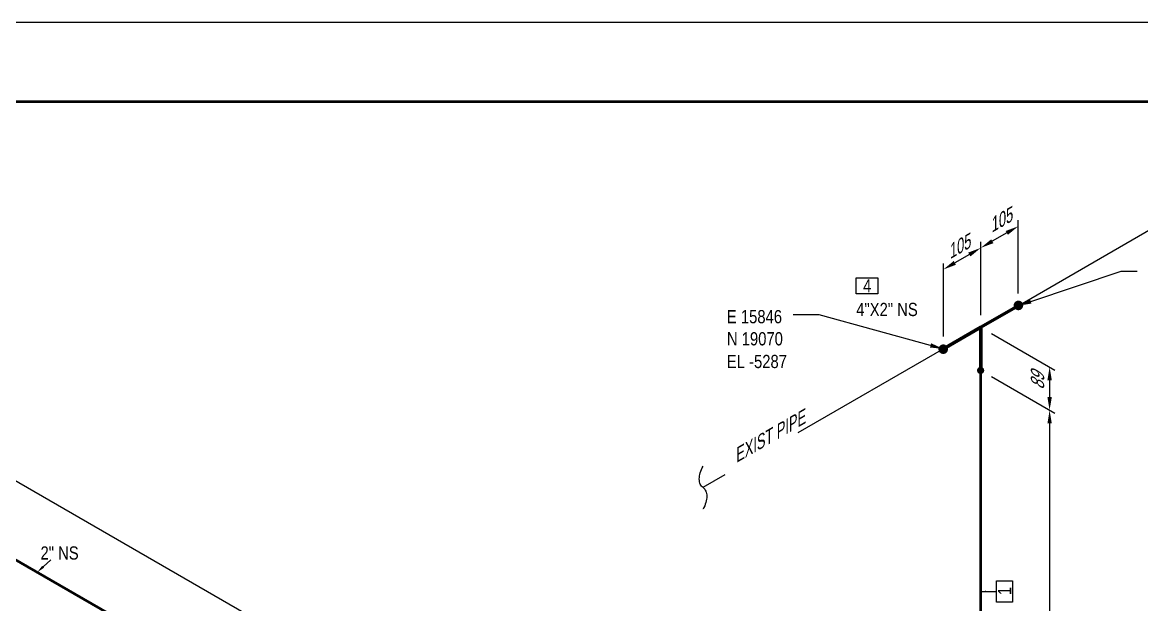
# Model space of a CAD drawing. Header units: millimetres. Extents: x 0 to 594, y 0 to 420.
# Drawn here: x 146 to 357.3, y 310 to 420 of the extents above; entities that cross this region are included whole.
import ezdxf
from ezdxf import colors
from ezdxf.entities.mleader import LeaderData, LeaderLine
from ezdxf.enums import TextEntityAlignment as Align
from ezdxf.math import Vec2, Vec3

# ---------------------------------------------------------------- set-up
doc = ezdxf.new("R2010")
doc.units = ezdxf.units.MM
doc.header["$LTSCALE"] = 0.25
doc.linetypes.add('DASHED2', pattern=[9.525, 6.35, -3.175])
for name, color, linetype in [('연속', 7, 'DASHED2'), ('용접', 1, 'Continuous'), ('주석', 7, 'Continuous'), ('치수', 1, 'Continuous')]:
    doc.layers.add(name, color=color, linetype=linetype)
doc.layers.add('파이프', color=3, linetype='Continuous', lineweight=70)
doc.layers.add('파이프 작은 보어', color=30, linetype='Continuous', lineweight=50)
doc.styles.add('AdskIsoAnnotation', font='arial.ttf', dxfattribs={"width": 0.8, "height": 1})
doc.styles.add('AdskIsoMetric', font='arial.ttf', dxfattribs={"width": 0.8, "height": 2.5})
doc.styles.add('AdskIsoMetric-30', font='arial.ttf', dxfattribs={"width": 0.8, "height": 2.5})
doc.styles.add('AdskIsoMetric30', font='arial.ttf', dxfattribs={"width": 0.8, "oblique": 30, "height": 2.5})
doc.styles.get("Standard").update_dxf_attribs({"font": 'arial.ttf'})
doc.dimstyles.new('AdskIsoMetric', dxfattribs={"dimtxt": 2.5, "dimasz": 2.5, "dimexe": 1, "dimexo": 2, "dimgap": 0.8, "dimtad": 1, "dimdec": 0, "dimrnd": 1, "dimzin": 0, "dimdsep": 46, "dimtxsty": 'AdskIsoMetric', "dimcen": 0, "dimclrt": 7, "dimadec": 0, "dimazin": 0, "dimtfac": 1, "dimtdec": 0, "dimtmove": 1, "dimatfit": 3, "dimfxl": 0, "dimfrac": 2, "dimtolj": 1, "dimtzin": 0, "dimarcsym": 0})

# ---------------------------------------------------------------- blocks, each defined once
blk = doc.blocks.new('분할 표식-2-IsoLeft')
at = {"color": 0, "linetype": 'ByBlock', "lineweight": -2, "extrusion": (0, -0.816497, -0.57735)}
for p, q in [((0, 0), (-2.269, 1.31)), ((-2.446, 1.208), (-2.446, 1.208))]:
    blk.add_line(p, q, dxfattribs=at)
at = {"linetype": 'ByBlock', "extrusion": (0, 0, -1)}
for centre, start_param, end_param in [((-2.088, 1.307), 0.024424, 1.546372), ((-2.45, 1.312), 3.166366, 4.687616)]:
    blk.add_ellipse(centre, major_axis=(-0.181, 0), ratio=0.57735, start_param=start_param, end_param=end_param, dxfattribs=at)
blk = doc.blocks.new('*D28')
at = {"layer": 'Defpoints', "color": 0}
for p in [(326.93, 354.23), (326.93, 264.89), (339.92, 257.39)]:
    blk.add_point(p, dxfattribs=at)
at = {"layer": '치수', "color": 0, "lineweight": -2}
for p, q in [((328.93, 353.08), (340.92, 346.16)), ((339.92, 344.23), (339.92, 259.89)), ((328.93, 263.73), (340.92, 256.81))]:
    blk.add_line(p, q, dxfattribs=at)
at = {"layer": '치수', "color": 0}
for points in [[(339.51, 344.23), (340.34, 344.23), (339.92, 346.73)], [(339.51, 259.89), (340.34, 259.89), (339.92, 257.39)]]:
    blk.add_solid(points, dxfattribs=at)
at = {"layer": '치수', "color": 7, "insert": (337.66, 303.37), "char_height": 2.5, "attachment_point": 5, "rotation": 90, "style": 'AdskIsoMetric30'}
blk.add_mtext('\\A1;1374', dxfattribs=at)
blk = doc.blocks.new('*D29')
at = {"layer": 'Defpoints', "color": 0}
for p in [(128.98, 327.53), (282.21, 254.06), (282.21, 239.06)]:
    blk.add_point(p, dxfattribs=at)
at = {"layer": '치수', "color": 0, "lineweight": -2}
for p, q in [((128.98, 329.84), (128.98, 343.68)), ((131.14, 341.28), (280.04, 255.31)), ((282.21, 241.37), (282.21, 255.22))]:
    blk.add_line(p, q, dxfattribs=at)
at = {"layer": '치수', "color": 0}
for points in [[(131.35, 341.64), (130.93, 340.92), (128.98, 342.53)], [(280.25, 255.67), (279.83, 254.95), (282.21, 254.06)]]:
    blk.add_solid(points, dxfattribs=at)
at = {"layer": '치수', "color": 7, "insert": (205.37, 301.04), "char_height": 2.5, "attachment_point": 5, "rotation": 330, "style": 'AdskIsoMetric-30'}
blk.add_mtext('\\A1;1198', dxfattribs=at)
blk = doc.blocks.new('*D30')
at = {"layer": 'Defpoints', "color": 0}
for p in [(326.93, 377.4), (334.01, 366.48), (326.93, 362.4)]:
    blk.add_point(p, dxfattribs=at)
at = {"layer": '치수', "color": 0, "lineweight": -2}
for p, q in [((334.01, 368.79), (334.01, 382.64)), ((326.93, 364.71), (326.93, 378.55)), ((331.84, 380.23), (329.1, 378.65))]:
    blk.add_line(p, q, dxfattribs=at)
at = {"layer": '치수', "color": 0}
for points in [[(331.63, 380.59), (332.05, 379.87), (334.01, 381.48)], [(328.89, 379.01), (329.31, 378.29), (326.93, 377.4)]]:
    blk.add_solid(points, dxfattribs=at)
at = {"layer": '치수', "color": 7, "insert": (330.42, 382.48), "char_height": 2.5, "attachment_point": 5, "rotation": 30, "style": 'AdskIsoMetric30'}
blk.add_mtext('\\A1;105', dxfattribs=at)
blk = doc.blocks.new('*D31')
at = {"layer": 'Defpoints', "color": 0}
for p in [(319.86, 373.32), (326.93, 362.4), (319.86, 358.32)]:
    blk.add_point(p, dxfattribs=at)
at = {"layer": '치수', "color": 0, "lineweight": -2}
for p, q in [((326.93, 364.71), (326.93, 378.55)), ((324.77, 376.15), (322.03, 374.57)), ((319.86, 360.63), (319.86, 374.47))]:
    blk.add_line(p, q, dxfattribs=at)
at = {"layer": '치수', "color": 0}
for points in [[(324.56, 376.51), (324.98, 375.79), (326.93, 377.4)], [(321.82, 374.93), (322.24, 374.21), (319.86, 373.32)]]:
    blk.add_solid(points, dxfattribs=at)
at = {"layer": '치수', "color": 7, "insert": (322.52, 377.47), "char_height": 2.5, "attachment_point": 5, "rotation": 30, "style": 'AdskIsoMetric30'}
blk.add_mtext('\\A1;105', dxfattribs=at)
blk = doc.blocks.new('*D32')
at = {"layer": 'Defpoints', "color": 0}
for p in [(326.93, 362.4), (326.93, 354.23), (339.92, 346.73)]:
    blk.add_point(p, dxfattribs=at)
at = {"layer": '치수', "color": 0, "lineweight": -2}
for p, q in [((328.93, 361.24), (340.92, 354.32)), ((328.93, 353.08), (340.92, 346.16)), ((339.92, 352.4), (339.92, 349.23))]:
    blk.add_line(p, q, dxfattribs=at)
at = {"layer": '치수', "color": 0}
for points in [[(339.51, 352.4), (340.34, 352.4), (339.92, 354.9)], [(339.51, 349.23), (340.34, 349.23), (339.92, 346.73)]]:
    blk.add_solid(points, dxfattribs=at)
at = {"layer": '치수', "color": 7, "insert": (337.66, 352.12), "char_height": 2.5, "attachment_point": 5, "rotation": 90, "style": 'AdskIsoMetric30'}
blk.add_mtext('\\A1;89', dxfattribs=at)
blk = doc.blocks.new('티-2-Iso2DSkew90')
at = {"color": 0, "linetype": 'ByBlock', "lineweight": -2, "extrusion": (0.707107, -0.408248, 0.57735)}
for p, q in [((7.07, 4.08), (0, 0)), ((0, 0), (-7.07, -4.08)), ((0, 0), (0, -8.16))]:
    blk.add_line(p, q, dxfattribs=at)
blk = doc.blocks.new('Buttweld')
at = {"lineweight": -2}
blk.add_hatch(color=0, dxfattribs=at).paths.add_polyline_path([(0.044, -0.003), (0.043, 0.005), (0.041, 0.013), (0.038, 0.02), (0.033, 0.026), (0.028, 0.032), (0.021, 0.037), (0.014, 0.04), (0.007, 0.042), (-0.001, 0.043), (-0.009, 0.042), (-0.017, 0.04), (-0.024, 0.037), (-0.03, 0.032), (-0.036, 0.026), (-0.04, 0.02), (-0.044, 0.013), (-0.046, 0.005), (-0.047, -0.003), (-0.046, -0.01), (-0.044, -0.018), (-0.04, -0.025), (-0.036, -0.032), (-0.03, -0.037), (-0.024, -0.042), (-0.017, -0.045), (-0.009, -0.047), (-0.001, -0.048), (0.007, -0.047), (0.014, -0.045), (0.021, -0.042), (0.028, -0.037), (0.033, -0.032), (0.038, -0.025), (0.041, -0.018), (0.043, -0.01)], is_closed=False, flags=0)
blk = doc.blocks.new('AnnoRect')
at = {"color": 0, "linetype": 'ByBlock', "lineweight": -2}
blk.add_wipeout([(-0.81, -0.6), (-0.81, 0.6), (0.81, 0.6), (0.81, -0.6)], dxfattribs=at)
blk.add_lwpolyline([(-0.81, -0.6), (-0.81, 0.6), (0.81, 0.6), (0.81, -0.6)], close=True, dxfattribs=at)
at = {"color": 0, "linetype": 'ByBlock', "lineweight": -2, "style": 'AdskIsoAnnotation', "width": 0.8}
blk.add_attdef('XX', text='', height=1, dxfattribs=at).set_placement((0, 0), align=Align.MIDDLE_CENTER)

msp = doc.modelspace()

# ---------------------------------------------------------------- linework, layer by layer
at = {"layer": '파이프 작은 보어'}
for points in [[(326.934, 271.01), (326.934, 354.233)], [(128.978, 327.527), (168.054, 304.967)]]:
    msp.add_lwpolyline(points, dxfattribs=at)

# ---------------------------------------------------------------- block references
at = {"layer": '연속', "xscale": 20, "yscale": 20, "zscale": 20}
for p, rotation in [((334.005, 366.481), 240.0000000001308), ((319.863, 358.316), 60.0000000001444)]:
    msp.add_blockref('분할 표식-2-IsoLeft', p, dxfattribs=dict(at, rotation=rotation))
at = {"layer": '용접'}
for p, xscale, yscale, zscale, rotation in [((334.005, 366.481), 20, 20, 20, 180), ((326.934, 354.233), 15, 15, 15, 269.9999999979836)]:
    msp.add_blockref('Buttweld', p, dxfattribs=dict(at, xscale=xscale, yscale=yscale, zscale=zscale, rotation=rotation))
at = {"layer": '용접', "xscale": 20, "yscale": 20, "zscale": 20}
msp.add_blockref('Buttweld', (319.863, 358.316), dxfattribs=at)
at = {"layer": '파이프'}
msp.add_blockref('티-2-Iso2DSkew90', (326.934, 362.398), dxfattribs=at)

# ---------------------------------------------------------------- texts
at = {"layer": '주석', "style": 'AdskIsoAnnotation', "width": 0.8}
for s, p in [('E 15846', (278.997, 363.157)), ('N 19070', (279.005, 358.98)), ('EL -5287', (278.997, 354.69))]:
    msp.add_text(s, height=2.5, dxfattribs=at).set_placement(p)
at = {"layer": '주석', "char_height": 2.5, "attachment_point": 7, "style": 'AdskIsoAnnotation'}
for s, insert in [('{\\Q0;4"X2" NS}', (303.416, 364.481)), ('{\\Q0;2" NS}', (149.416, 318.481))]:
    msp.add_mtext(s, dxfattribs=dict(at, insert=insert))
at = {"layer": '치수', "color": 7, "style": 'AdskIsoMetric30', "oblique": 30, "width": 0.8}
msp.add_text('EXIST PIPE', height=2.5, rotation=30, dxfattribs=at).set_placement((280.771, 336.75))

# ---------------------------------------------------------------- dimensions: what is measured, and where the dimension line sits
at = {"layer": '치수'}
for base, p1, p2, angle, text, override, picture, middle in [((326.934, 377.398), (334.005, 366.481), (326.934, 362.398), 210, '105', {"dimtad": 0, "dimlfac": 12.81671, "dimtxsty": 'AdskIsoMetric30'}, '*D30', (330.416, 382.481)), ((319.863, 373.316), (326.934, 362.398), (319.863, 358.316), 210, '105', {"dimtad": 0, "dimlfac": 12.81671, "dimtxsty": 'AdskIsoMetric30', "dimse1": 0, "dimse2": 0, "dimsd1": 0, "dimsd2": 0, "dimtmove": 1}, '*D31', (322.519, 377.466)), ((339.925, 346.733), (326.934, 362.398), (326.934, 354.233), 270, '89', {"dimtad": 0, "dimlfac": 10.887982, "dimtxsty": 'AdskIsoMetric30', "dimse1": 0, "dimse2": 0, "dimsd1": 0, "dimsd2": 0, "dimtmove": 1}, '*D32', (337.658, 352.125)), ((339.925, 257.386), (326.934, 354.233), (326.934, 264.886), 270, '1374', {"dimtad": 0, "dimlfac": 15.382481, "dimtxsty": 'AdskIsoMetric30', "dimse1": 0, "dimse2": 0, "dimsd1": 0, "dimsd2": 0, "dimtmove": 1}, '*D28', (337.659, 303.368)), ((282.205, 254.062), (128.978, 327.527), (282.205, 239.062), 330, '1198', {"dimtad": 0, "dimlfac": 6.770101, "dimtxsty": 'AdskIsoMetric-30', "dimse1": 0, "dimse2": 0, "dimsd1": 0, "dimsd2": 0, "dimtmove": 1}, '*D29', (205.372, 301.039))]:
    dim = msp.add_linear_dim(base=base, p1=p1, p2=p2, angle=angle, text=text, dimstyle='AdskIsoMetric', override=override, dxfattribs=at)
    dim.commit()
    dim.dimension.update_dxf_attribs({"geometry": picture, "text_midpoint": middle, "dimtype": 160})

# ---------------------------------------------------------------- leaders
at = {"layer": '주석'}
ml = msp.add_multileader_mtext('Standard', dxfattribs=at)
ml.set_content('')
ml.set_leader_properties()
ml.build(insert=Vec2(0, 0))
ml.multileader.update_dxf_attribs({"dogleg_length": 3.062, "arrow_head_size": 2.5})
ctx = ml.context
ctx.base_point, ctx.arrow_head_size, ctx.plane_origin = Vec3(356.478, 373.003), 2.5, Vec3(23.416, -13.519)
notes = []
notes.append((ctx, [(0, (1, 1, 0), (353.416, 373.003), (1, 0), 3.062, [(0, [(334.005, 366.481)], 0, [])])]))
ctx.mtext, ml.multileader.dxf.content_type = None, 0
ml = msp.add_multileader_mtext('Standard', dxfattribs=at)
ml.set_content('')
ml.set_leader_properties()
ml.build(insert=Vec2(0, 0))
ml.multileader.update_dxf_attribs({"dogleg_length": 4.907, "arrow_head_size": 2.5})
ctx = ml.context
ctx.base_point, ctx.arrow_head_size, ctx.plane_origin = Vec3(291.509, 364.773), 2.5, Vec3(23.416, -13.519)
notes.append((ctx, [(0, (1, 1, 0), (296.416, 364.773), (-1, 0), 4.907, [(0, [(319.863, 358.316)], 0, [])])]))
ctx.mtext, ml.multileader.dxf.content_type = None, 0
ml = msp.add_multileader_mtext('Standard', dxfattribs=at)
ml.set_content('')
ml.set_leader_properties()
ml.build(insert=Vec2(0, 0))
ml.multileader.update_dxf_attribs({"dogleg_length": 0, "arrow_head_size": 1.575})
ctx = ml.context
ctx.base_point, ctx.arrow_head_size, ctx.plane_origin = Vec3(151.339, 318.481), 1.575, Vec3(23.416, -13.519)
notes.append((ctx, [(0, (1, 1, 0), (151.339, 318.481), (-1, 0), 0, [(0, [(148.773, 316.099)], 0, [])])]))
ctx.mtext, ml.multileader.dxf.content_type = None, 0
ml = msp.add_multileader_mtext('Standard', dxfattribs=at)
ml.set_content('')
ml.set_leader_properties()
ml.build(insert=Vec2(0, 0))
ml.multileader.update_dxf_attribs({"dogleg_length": 0, "arrow_head_size": 0})
ctx = ml.context
ctx.base_point, ctx.arrow_head_size, ctx.plane_origin = Vec3(329.916, 312.481), 0, Vec3(23.416, -13.519)
notes.append((ctx, [(0, (1, 1, 0), (329.916, 312.481), (-1, 0), 0, [(0, [(326.934, 312.481)], 0, [])])]))
ctx.mtext, ml.multileader.dxf.content_type = None, 0
for ctx, leaders in notes:
    for number, flags, end, landing, length, lines in leaders:
        leader = LeaderData()
        leader.index, (leader.has_last_leader_line, leader.has_dogleg_vector, leader.attachment_direction) = number, flags
        leader.last_leader_point, leader.dogleg_vector, leader.dogleg_length = Vec3(end), Vec3(landing), length
        for number, points, colour, breaks in lines:
            line = LeaderLine()
            line.index, line.vertices, line.color, line.breaks = number, Vec3.list(points), colors.encode_raw_color(colour), breaks
            leader.lines.append(line)
        ctx.leaders.append(leader)

# ---------------------------------------------------------------- next in the draw order: block references
ref = msp.add_blockref('AnnoRect', (305.44, 370.232), dxfattribs=dict(at, xscale=2.5, yscale=2.5, zscale=2.5))
ref.add_attrib('XX_001', '4', (304.713, 368.982), dxfattribs={"layer": '0', "color": 0, "linetype": 'ByBlock', "lineweight": -2, "height": 2.5, "style": 'AdskIsoAnnotation', "width": 0.8})
ref = msp.add_blockref('AnnoRect', (331.416, 312.481), dxfattribs=dict(at, xscale=2.500000000000001, yscale=2.500000000000001, zscale=2.500000000000001, rotation=90.00000000040056))
ref.add_attrib('XX_001', '1', (332.672, 311.808), dxfattribs={"layer": '0', "color": 0, "linetype": 'ByBlock', "lineweight": -2, "height": 2.5, "rotation": 90, "style": 'AdskIsoAnnotation', "width": 0.8})

# ---------------------------------------------------------------- next in the draw order: linework, layer by layer
msp.add_lwpolyline([(0, 0), (594, 0), (594, 420), (0, 420)], close=True)
at = {"const_width": 0.5}
msp.add_lwpolyline([(15, 15), (579, 15), (579, 405), (15, 405)], close=True, dxfattribs=at)

doc.saveas('drawing.dxf')
